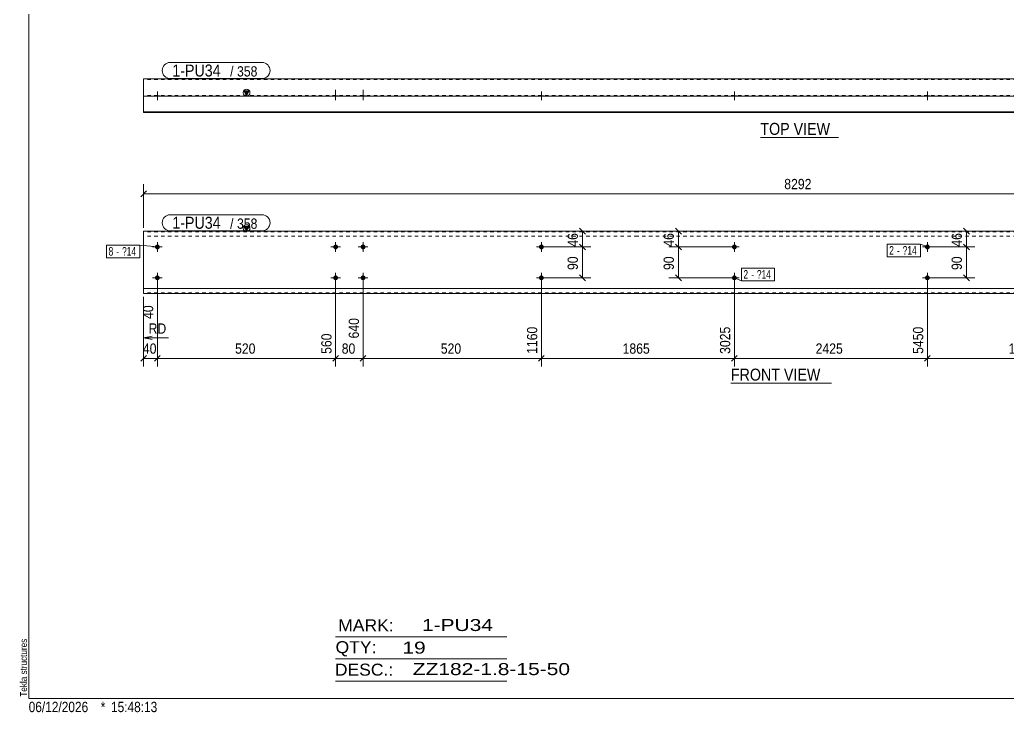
# Model space of a CAD drawing. Header units: millimetres. Extents: x 2 to 579, y 1 to 405.
# Drawn here: x 2.4 to 290.7, y 1 to 203 of the extents above; entities that cross this region are included whole.
import ezdxf

# ---------------------------------------------------------------- set-up
doc = ezdxf.new("R2010")
doc.units = ezdxf.units.MM
doc.linetypes.add('XKITLINE00', pattern=[0])
doc.linetypes.add('XKITLINE01', pattern=[4, 1, -1, 1, -1])
for name, color, linetype, lineweight in [('Bolt', 3, 'Continuous', 0), ('BoltMark', 7, 'Continuous', 0), ('Dimensions', 7, 'Continuous', 0), ('DrawingSheet', 5, 'Continuous', 0), ('OtherObjectType', 7, 'Continuous', 0), ('Part', 2, 'Continuous', 0), ('PartMark', 7, 'Continuous', 0)]:
    doc.layers.add(name, color=color, linetype=linetype, lineweight=lineweight)
doc.styles.add('ARIAL', font='ARIAL.TTF')
doc.styles.add('ARIAL_NARROW', font='ARIALN.TTF')

# ---------------------------------------------------------------- blocks, each defined once
blk = doc.blocks.new('*A1')
at = {"layer": 'Bolt'}
for points in [[(211.52, 136.67), (211.52, 136.63), (211.51, 136.6), (211.51, 136.56), (211.5, 136.53), (211.49, 136.5), (211.48, 136.46), (211.47, 136.43), (211.45, 136.4), (211.44, 136.37), (211.42, 136.34), (211.4, 136.31), (211.38, 136.28), (211.36, 136.26), (211.34, 136.23), (211.32, 136.2), (211.29, 136.18), (211.26, 136.16), (211.24, 136.14), (211.21, 136.12), (211.18, 136.1), (211.15, 136.08), (211.12, 136.07), (211.09, 136.05), (211.06, 136.04), (211.02, 136.03), (210.99, 136.02), (210.96, 136.01), (210.92, 136.01), (210.89, 136), (210.85, 136), (210.82, 136), (210.79, 136), (210.75, 136), (210.72, 136.01), (210.68, 136.01), (210.65, 136.02), (210.62, 136.03), (210.58, 136.04), (210.55, 136.05), (210.52, 136.07), (210.49, 136.08), (210.46, 136.1), (210.43, 136.12), (210.4, 136.14), (210.38, 136.16), (210.35, 136.18), (210.33, 136.2), (210.3, 136.23), (210.28, 136.26), (210.26, 136.28), (210.24, 136.31), (210.22, 136.34), (210.2, 136.37), (210.19, 136.4), (210.17, 136.43), (210.16, 136.46), (210.15, 136.5), (210.14, 136.53), (210.13, 136.56), (210.13, 136.6), (210.12, 136.63), (210.12, 136.67), (210.12, 136.7), (210.12, 136.73), (210.12, 136.77), (210.13, 136.8), (210.13, 136.84), (210.14, 136.87), (210.15, 136.9), (210.16, 136.94), (210.17, 136.97), (210.19, 137), (210.2, 137.03), (210.22, 137.06), (210.24, 137.09), (210.26, 137.12), (210.28, 137.14), (210.3, 137.17), (210.33, 137.19), (210.35, 137.22), (210.38, 137.24), (210.4, 137.26), (210.43, 137.28), (210.46, 137.3), (210.49, 137.32), (210.52, 137.33), (210.55, 137.35), (210.58, 137.36), (210.62, 137.37), (210.65, 137.38), (210.68, 137.39), (210.72, 137.39), (210.75, 137.4), (210.79, 137.4), (210.82, 137.4), (210.85, 137.4), (210.89, 137.4), (210.92, 137.39), (210.96, 137.39), (210.99, 137.38), (211.02, 137.37), (211.06, 137.36), (211.09, 137.35), (211.12, 137.33), (211.15, 137.32), (211.18, 137.3), (211.21, 137.28), (211.24, 137.26), (211.26, 137.24), (211.29, 137.22), (211.32, 137.19), (211.34, 137.17), (211.36, 137.14), (211.38, 137.12), (211.4, 137.09), (211.42, 137.06), (211.44, 137.03), (211.45, 137), (211.47, 136.97), (211.48, 136.94), (211.49, 136.9), (211.5, 136.87), (211.51, 136.84), (211.51, 136.8), (211.52, 136.77), (211.52, 136.73), (211.52, 136.7)], [(211.52, 127.67), (211.52, 127.63), (211.51, 127.6), (211.51, 127.56), (211.5, 127.53), (211.49, 127.5), (211.48, 127.46), (211.47, 127.43), (211.45, 127.4), (211.44, 127.37), (211.42, 127.34), (211.4, 127.31), (211.38, 127.28), (211.36, 127.26), (211.34, 127.23), (211.32, 127.2), (211.29, 127.18), (211.26, 127.16), (211.24, 127.14), (211.21, 127.12), (211.18, 127.1), (211.15, 127.08), (211.12, 127.07), (211.09, 127.05), (211.06, 127.04), (211.02, 127.03), (210.99, 127.02), (210.96, 127.01), (210.92, 127.01), (210.89, 127), (210.85, 127), (210.82, 127), (210.79, 127), (210.75, 127), (210.72, 127.01), (210.68, 127.01), (210.65, 127.02), (210.62, 127.03), (210.58, 127.04), (210.55, 127.05), (210.52, 127.07), (210.49, 127.08), (210.46, 127.1), (210.43, 127.12), (210.4, 127.14), (210.38, 127.16), (210.35, 127.18), (210.33, 127.2), (210.3, 127.23), (210.28, 127.26), (210.26, 127.28), (210.24, 127.31), (210.22, 127.34), (210.2, 127.37), (210.19, 127.4), (210.17, 127.43), (210.16, 127.46), (210.15, 127.5), (210.14, 127.53), (210.13, 127.56), (210.13, 127.6), (210.12, 127.63), (210.12, 127.67), (210.12, 127.7), (210.12, 127.73), (210.12, 127.77), (210.13, 127.8), (210.13, 127.84), (210.14, 127.87), (210.15, 127.9), (210.16, 127.94), (210.17, 127.97), (210.19, 128), (210.2, 128.03), (210.22, 128.06), (210.24, 128.09), (210.26, 128.12), (210.28, 128.14), (210.3, 128.17), (210.33, 128.19), (210.35, 128.22), (210.38, 128.24), (210.4, 128.26), (210.43, 128.28), (210.46, 128.3), (210.49, 128.32), (210.52, 128.33), (210.55, 128.35), (210.58, 128.36), (210.62, 128.37), (210.65, 128.38), (210.68, 128.39), (210.72, 128.39), (210.75, 128.4), (210.79, 128.4), (210.82, 128.4), (210.85, 128.4), (210.89, 128.4), (210.92, 128.39), (210.96, 128.39), (210.99, 128.38), (211.02, 128.37), (211.06, 128.36), (211.09, 128.35), (211.12, 128.33), (211.15, 128.32), (211.18, 128.3), (211.21, 128.28), (211.24, 128.26), (211.26, 128.24), (211.29, 128.22), (211.32, 128.19), (211.34, 128.17), (211.36, 128.14), (211.38, 128.12), (211.4, 128.09), (211.42, 128.06), (211.44, 128.03), (211.45, 128), (211.47, 127.97), (211.48, 127.94), (211.49, 127.9), (211.5, 127.87), (211.51, 127.84), (211.51, 127.8), (211.52, 127.77), (211.52, 127.73), (211.52, 127.7)]]:
    blk.add_hatch(color=3, dxfattribs=at).paths.add_polyline_path(points, flags=17)
at = {"layer": 'Bolt', "color": 3, "linetype": 'XKITLINE00', "lineweight": 0}
for p, q in [((212.22, 136.7), (209.42, 136.7)), ((210.82, 138.1), (210.82, 135.3)), ((212.22, 127.7), (209.42, 127.7)), ((210.82, 129.1), (210.82, 126.3))]:
    blk.add_line(p, q, dxfattribs=at)
blk = doc.blocks.new('*A2')
at = {"layer": 'Bolt'}
for points in [[(267.81, 136.67), (267.81, 136.63), (267.81, 136.6), (267.8, 136.56), (267.79, 136.53), (267.78, 136.5), (267.77, 136.46), (267.76, 136.43), (267.75, 136.4), (267.73, 136.37), (267.71, 136.34), (267.7, 136.31), (267.68, 136.28), (267.66, 136.26), (267.63, 136.23), (267.61, 136.2), (267.58, 136.18), (267.56, 136.16), (267.53, 136.14), (267.5, 136.12), (267.47, 136.1), (267.44, 136.08), (267.41, 136.07), (267.38, 136.05), (267.35, 136.04), (267.32, 136.03), (267.28, 136.02), (267.25, 136.01), (267.22, 136.01), (267.18, 136), (267.15, 136), (267.11, 136), (267.08, 136), (267.05, 136), (267.01, 136.01), (266.98, 136.01), (266.94, 136.02), (266.91, 136.03), (266.88, 136.04), (266.85, 136.05), (266.82, 136.07), (266.78, 136.08), (266.75, 136.1), (266.73, 136.12), (266.7, 136.14), (266.67, 136.16), (266.64, 136.18), (266.62, 136.2), (266.6, 136.23), (266.57, 136.26), (266.55, 136.28), (266.53, 136.31), (266.51, 136.34), (266.5, 136.37), (266.48, 136.4), (266.47, 136.43), (266.46, 136.46), (266.44, 136.5), (266.44, 136.53), (266.43, 136.56), (266.42, 136.6), (266.42, 136.63), (266.42, 136.67), (266.41, 136.7), (266.42, 136.73), (266.42, 136.77), (266.42, 136.8), (266.43, 136.84), (266.44, 136.87), (266.44, 136.9), (266.46, 136.94), (266.47, 136.97), (266.48, 137), (266.5, 137.03), (266.51, 137.06), (266.53, 137.09), (266.55, 137.12), (266.57, 137.14), (266.6, 137.17), (266.62, 137.19), (266.64, 137.22), (266.67, 137.24), (266.7, 137.26), (266.73, 137.28), (266.75, 137.3), (266.78, 137.32), (266.82, 137.33), (266.85, 137.35), (266.88, 137.36), (266.91, 137.37), (266.94, 137.38), (266.98, 137.39), (267.01, 137.39), (267.05, 137.4), (267.08, 137.4), (267.11, 137.4), (267.15, 137.4), (267.18, 137.4), (267.22, 137.39), (267.25, 137.39), (267.28, 137.38), (267.32, 137.37), (267.35, 137.36), (267.38, 137.35), (267.41, 137.33), (267.44, 137.32), (267.47, 137.3), (267.5, 137.28), (267.53, 137.26), (267.56, 137.24), (267.58, 137.22), (267.61, 137.19), (267.63, 137.17), (267.66, 137.14), (267.68, 137.12), (267.7, 137.09), (267.71, 137.06), (267.73, 137.03), (267.75, 137), (267.76, 136.97), (267.77, 136.94), (267.78, 136.9), (267.79, 136.87), (267.8, 136.84), (267.81, 136.8), (267.81, 136.77), (267.81, 136.73), (267.81, 136.7)], [(267.81, 127.67), (267.81, 127.63), (267.81, 127.6), (267.8, 127.56), (267.79, 127.53), (267.78, 127.5), (267.77, 127.46), (267.76, 127.43), (267.75, 127.4), (267.73, 127.37), (267.71, 127.34), (267.7, 127.31), (267.68, 127.28), (267.66, 127.26), (267.63, 127.23), (267.61, 127.2), (267.58, 127.18), (267.56, 127.16), (267.53, 127.14), (267.5, 127.12), (267.47, 127.1), (267.44, 127.08), (267.41, 127.07), (267.38, 127.05), (267.35, 127.04), (267.32, 127.03), (267.28, 127.02), (267.25, 127.01), (267.22, 127.01), (267.18, 127), (267.15, 127), (267.11, 127), (267.08, 127), (267.05, 127), (267.01, 127.01), (266.98, 127.01), (266.94, 127.02), (266.91, 127.03), (266.88, 127.04), (266.85, 127.05), (266.82, 127.07), (266.78, 127.08), (266.75, 127.1), (266.73, 127.12), (266.7, 127.14), (266.67, 127.16), (266.64, 127.18), (266.62, 127.2), (266.6, 127.23), (266.57, 127.26), (266.55, 127.28), (266.53, 127.31), (266.51, 127.34), (266.5, 127.37), (266.48, 127.4), (266.47, 127.43), (266.46, 127.46), (266.44, 127.5), (266.44, 127.53), (266.43, 127.56), (266.42, 127.6), (266.42, 127.63), (266.42, 127.67), (266.41, 127.7), (266.42, 127.73), (266.42, 127.77), (266.42, 127.8), (266.43, 127.84), (266.44, 127.87), (266.44, 127.9), (266.46, 127.94), (266.47, 127.97), (266.48, 128), (266.5, 128.03), (266.51, 128.06), (266.53, 128.09), (266.55, 128.12), (266.57, 128.14), (266.6, 128.17), (266.62, 128.19), (266.64, 128.22), (266.67, 128.24), (266.7, 128.26), (266.73, 128.28), (266.75, 128.3), (266.78, 128.32), (266.82, 128.33), (266.85, 128.35), (266.88, 128.36), (266.91, 128.37), (266.94, 128.38), (266.98, 128.39), (267.01, 128.39), (267.05, 128.4), (267.08, 128.4), (267.11, 128.4), (267.15, 128.4), (267.18, 128.4), (267.22, 128.39), (267.25, 128.39), (267.28, 128.38), (267.32, 128.37), (267.35, 128.36), (267.38, 128.35), (267.41, 128.33), (267.44, 128.32), (267.47, 128.3), (267.5, 128.28), (267.53, 128.26), (267.56, 128.24), (267.58, 128.22), (267.61, 128.19), (267.63, 128.17), (267.66, 128.14), (267.68, 128.12), (267.7, 128.09), (267.71, 128.06), (267.73, 128.03), (267.75, 128), (267.76, 127.97), (267.77, 127.94), (267.78, 127.9), (267.79, 127.87), (267.8, 127.84), (267.81, 127.8), (267.81, 127.77), (267.81, 127.73), (267.81, 127.7)]]:
    blk.add_hatch(color=3, dxfattribs=at).paths.add_polyline_path(points, flags=17)
at = {"layer": 'Bolt', "color": 3, "linetype": 'XKITLINE00', "lineweight": 0}
for p, q in [((268.51, 136.7), (265.71, 136.7)), ((267.11, 138.1), (267.11, 135.3)), ((268.51, 127.7), (265.71, 127.7)), ((267.11, 129.1), (267.11, 126.3))]:
    blk.add_line(p, q, dxfattribs=at)
blk = doc.blocks.new('*A5')
at = {"layer": 'Bolt'}
for points in [[(43.23, 136.67), (43.22, 136.63), (43.22, 136.6), (43.21, 136.56), (43.21, 136.53), (43.2, 136.5), (43.19, 136.46), (43.17, 136.43), (43.16, 136.4), (43.14, 136.37), (43.13, 136.34), (43.11, 136.31), (43.09, 136.28), (43.07, 136.26), (43.05, 136.23), (43.02, 136.2), (43, 136.18), (42.97, 136.16), (42.94, 136.14), (42.92, 136.12), (42.89, 136.1), (42.86, 136.08), (42.83, 136.07), (42.79, 136.05), (42.76, 136.04), (42.73, 136.03), (42.7, 136.02), (42.66, 136.01), (42.63, 136.01), (42.6, 136), (42.56, 136), (42.53, 136), (42.49, 136), (42.46, 136), (42.42, 136.01), (42.39, 136.01), (42.36, 136.02), (42.32, 136.03), (42.29, 136.04), (42.26, 136.05), (42.23, 136.07), (42.2, 136.08), (42.17, 136.1), (42.14, 136.12), (42.11, 136.14), (42.08, 136.16), (42.06, 136.18), (42.03, 136.2), (42.01, 136.23), (41.99, 136.26), (41.96, 136.28), (41.94, 136.31), (41.93, 136.34), (41.91, 136.37), (41.89, 136.4), (41.88, 136.43), (41.87, 136.46), (41.86, 136.5), (41.85, 136.53), (41.84, 136.56), (41.83, 136.6), (41.83, 136.63), (41.83, 136.67), (41.83, 136.7), (41.83, 136.73), (41.83, 136.77), (41.83, 136.8), (41.84, 136.84), (41.85, 136.87), (41.86, 136.9), (41.87, 136.94), (41.88, 136.97), (41.89, 137), (41.91, 137.03), (41.93, 137.06), (41.94, 137.09), (41.96, 137.12), (41.99, 137.14), (42.01, 137.17), (42.03, 137.19), (42.06, 137.22), (42.08, 137.24), (42.11, 137.26), (42.14, 137.28), (42.17, 137.3), (42.2, 137.32), (42.23, 137.33), (42.26, 137.35), (42.29, 137.36), (42.32, 137.37), (42.36, 137.38), (42.39, 137.39), (42.42, 137.39), (42.46, 137.4), (42.49, 137.4), (42.53, 137.4), (42.56, 137.4), (42.6, 137.4), (42.63, 137.39), (42.66, 137.39), (42.7, 137.38), (42.73, 137.37), (42.76, 137.36), (42.79, 137.35), (42.83, 137.33), (42.86, 137.32), (42.89, 137.3), (42.92, 137.28), (42.94, 137.26), (42.97, 137.24), (43, 137.22), (43.02, 137.19), (43.05, 137.17), (43.07, 137.14), (43.09, 137.12), (43.11, 137.09), (43.13, 137.06), (43.14, 137.03), (43.16, 137), (43.17, 136.97), (43.19, 136.94), (43.2, 136.9), (43.21, 136.87), (43.21, 136.84), (43.22, 136.8), (43.22, 136.77), (43.23, 136.73), (43.23, 136.7)], [(155.23, 136.67), (155.22, 136.63), (155.22, 136.6), (155.21, 136.56), (155.21, 136.53), (155.2, 136.5), (155.19, 136.46), (155.17, 136.43), (155.16, 136.4), (155.14, 136.37), (155.13, 136.34), (155.11, 136.31), (155.09, 136.28), (155.07, 136.26), (155.05, 136.23), (155.02, 136.2), (155, 136.18), (154.97, 136.16), (154.94, 136.14), (154.92, 136.12), (154.89, 136.1), (154.86, 136.08), (154.83, 136.07), (154.79, 136.05), (154.76, 136.04), (154.73, 136.03), (154.7, 136.02), (154.66, 136.01), (154.63, 136.01), (154.6, 136), (154.56, 136), (154.53, 136), (154.49, 136), (154.46, 136), (154.42, 136.01), (154.39, 136.01), (154.36, 136.02), (154.32, 136.03), (154.29, 136.04), (154.26, 136.05), (154.23, 136.07), (154.2, 136.08), (154.17, 136.1), (154.14, 136.12), (154.11, 136.14), (154.08, 136.16), (154.06, 136.18), (154.03, 136.2), (154.01, 136.23), (153.99, 136.26), (153.96, 136.28), (153.94, 136.31), (153.93, 136.34), (153.91, 136.37), (153.89, 136.4), (153.88, 136.43), (153.87, 136.46), (153.86, 136.5), (153.85, 136.53), (153.84, 136.56), (153.83, 136.6), (153.83, 136.63), (153.83, 136.67), (153.83, 136.7), (153.83, 136.73), (153.83, 136.77), (153.83, 136.8), (153.84, 136.84), (153.85, 136.87), (153.86, 136.9), (153.87, 136.94), (153.88, 136.97), (153.89, 137), (153.91, 137.03), (153.93, 137.06), (153.94, 137.09), (153.96, 137.12), (153.99, 137.14), (154.01, 137.17), (154.03, 137.19), (154.06, 137.22), (154.08, 137.24), (154.11, 137.26), (154.14, 137.28), (154.17, 137.3), (154.2, 137.32), (154.23, 137.33), (154.26, 137.35), (154.29, 137.36), (154.32, 137.37), (154.36, 137.38), (154.39, 137.39), (154.42, 137.39), (154.46, 137.4), (154.49, 137.4), (154.53, 137.4), (154.56, 137.4), (154.6, 137.4), (154.63, 137.39), (154.66, 137.39), (154.7, 137.38), (154.73, 137.37), (154.76, 137.36), (154.79, 137.35), (154.83, 137.33), (154.86, 137.32), (154.89, 137.3), (154.92, 137.28), (154.94, 137.26), (154.97, 137.24), (155, 137.22), (155.02, 137.19), (155.05, 137.17), (155.07, 137.14), (155.09, 137.12), (155.11, 137.09), (155.13, 137.06), (155.14, 137.03), (155.16, 137), (155.17, 136.97), (155.19, 136.94), (155.2, 136.9), (155.21, 136.87), (155.21, 136.84), (155.22, 136.8), (155.22, 136.77), (155.23, 136.73), (155.23, 136.7)], [(43.23, 127.67), (43.22, 127.63), (43.22, 127.6), (43.21, 127.56), (43.21, 127.53), (43.2, 127.5), (43.19, 127.46), (43.17, 127.43), (43.16, 127.4), (43.14, 127.37), (43.13, 127.34), (43.11, 127.31), (43.09, 127.28), (43.07, 127.26), (43.05, 127.23), (43.02, 127.2), (43, 127.18), (42.97, 127.16), (42.94, 127.14), (42.92, 127.12), (42.89, 127.1), (42.86, 127.08), (42.83, 127.07), (42.79, 127.05), (42.76, 127.04), (42.73, 127.03), (42.7, 127.02), (42.66, 127.01), (42.63, 127.01), (42.6, 127), (42.56, 127), (42.53, 127), (42.49, 127), (42.46, 127), (42.42, 127.01), (42.39, 127.01), (42.36, 127.02), (42.32, 127.03), (42.29, 127.04), (42.26, 127.05), (42.23, 127.07), (42.2, 127.08), (42.17, 127.1), (42.14, 127.12), (42.11, 127.14), (42.08, 127.16), (42.06, 127.18), (42.03, 127.2), (42.01, 127.23), (41.99, 127.26), (41.96, 127.28), (41.94, 127.31), (41.93, 127.34), (41.91, 127.37), (41.89, 127.4), (41.88, 127.43), (41.87, 127.46), (41.86, 127.5), (41.85, 127.53), (41.84, 127.56), (41.83, 127.6), (41.83, 127.63), (41.83, 127.67), (41.83, 127.7), (41.83, 127.73), (41.83, 127.77), (41.83, 127.8), (41.84, 127.84), (41.85, 127.87), (41.86, 127.9), (41.87, 127.94), (41.88, 127.97), (41.89, 128), (41.91, 128.03), (41.93, 128.06), (41.94, 128.09), (41.96, 128.12), (41.99, 128.14), (42.01, 128.17), (42.03, 128.19), (42.06, 128.22), (42.08, 128.24), (42.11, 128.26), (42.14, 128.28), (42.17, 128.3), (42.2, 128.32), (42.23, 128.33), (42.26, 128.35), (42.29, 128.36), (42.32, 128.37), (42.36, 128.38), (42.39, 128.39), (42.42, 128.39), (42.46, 128.4), (42.49, 128.4), (42.53, 128.4), (42.56, 128.4), (42.6, 128.4), (42.63, 128.39), (42.66, 128.39), (42.7, 128.38), (42.73, 128.37), (42.76, 128.36), (42.79, 128.35), (42.83, 128.33), (42.86, 128.32), (42.89, 128.3), (42.92, 128.28), (42.94, 128.26), (42.97, 128.24), (43, 128.22), (43.02, 128.19), (43.05, 128.17), (43.07, 128.14), (43.09, 128.12), (43.11, 128.09), (43.13, 128.06), (43.14, 128.03), (43.16, 128), (43.17, 127.97), (43.19, 127.94), (43.2, 127.9), (43.21, 127.87), (43.21, 127.84), (43.22, 127.8), (43.22, 127.77), (43.23, 127.73), (43.23, 127.7)], [(155.23, 127.67), (155.22, 127.63), (155.22, 127.6), (155.21, 127.56), (155.21, 127.53), (155.2, 127.5), (155.19, 127.46), (155.17, 127.43), (155.16, 127.4), (155.14, 127.37), (155.13, 127.34), (155.11, 127.31), (155.09, 127.28), (155.07, 127.26), (155.05, 127.23), (155.02, 127.2), (155, 127.18), (154.97, 127.16), (154.94, 127.14), (154.92, 127.12), (154.89, 127.1), (154.86, 127.08), (154.83, 127.07), (154.79, 127.05), (154.76, 127.04), (154.73, 127.03), (154.7, 127.02), (154.66, 127.01), (154.63, 127.01), (154.6, 127), (154.56, 127), (154.53, 127), (154.49, 127), (154.46, 127), (154.42, 127.01), (154.39, 127.01), (154.36, 127.02), (154.32, 127.03), (154.29, 127.04), (154.26, 127.05), (154.23, 127.07), (154.2, 127.08), (154.17, 127.1), (154.14, 127.12), (154.11, 127.14), (154.08, 127.16), (154.06, 127.18), (154.03, 127.2), (154.01, 127.23), (153.99, 127.26), (153.96, 127.28), (153.94, 127.31), (153.93, 127.34), (153.91, 127.37), (153.89, 127.4), (153.88, 127.43), (153.87, 127.46), (153.86, 127.5), (153.85, 127.53), (153.84, 127.56), (153.83, 127.6), (153.83, 127.63), (153.83, 127.67), (153.83, 127.7), (153.83, 127.73), (153.83, 127.77), (153.83, 127.8), (153.84, 127.84), (153.85, 127.87), (153.86, 127.9), (153.87, 127.94), (153.88, 127.97), (153.89, 128), (153.91, 128.03), (153.93, 128.06), (153.94, 128.09), (153.96, 128.12), (153.99, 128.14), (154.01, 128.17), (154.03, 128.19), (154.06, 128.22), (154.08, 128.24), (154.11, 128.26), (154.14, 128.28), (154.17, 128.3), (154.2, 128.32), (154.23, 128.33), (154.26, 128.35), (154.29, 128.36), (154.32, 128.37), (154.36, 128.38), (154.39, 128.39), (154.42, 128.39), (154.46, 128.4), (154.49, 128.4), (154.53, 128.4), (154.56, 128.4), (154.6, 128.4), (154.63, 128.39), (154.66, 128.39), (154.7, 128.38), (154.73, 128.37), (154.76, 128.36), (154.79, 128.35), (154.83, 128.33), (154.86, 128.32), (154.89, 128.3), (154.92, 128.28), (154.94, 128.26), (154.97, 128.24), (155, 128.22), (155.02, 128.19), (155.05, 128.17), (155.07, 128.14), (155.09, 128.12), (155.11, 128.09), (155.13, 128.06), (155.14, 128.03), (155.16, 128), (155.17, 127.97), (155.19, 127.94), (155.2, 127.9), (155.21, 127.87), (155.21, 127.84), (155.22, 127.8), (155.22, 127.77), (155.23, 127.73), (155.23, 127.7)]]:
    blk.add_hatch(color=3, dxfattribs=at).paths.add_polyline_path(points, flags=17)
at = {"layer": 'Bolt', "color": 3, "linetype": 'XKITLINE00', "lineweight": 0}
for p, q in [((43.93, 136.7), (41.13, 136.7)), ((42.53, 138.1), (42.53, 135.3)), ((155.93, 136.7), (153.13, 136.7)), ((154.53, 138.1), (154.53, 135.3)), ((43.93, 127.7), (41.13, 127.7)), ((42.53, 129.1), (42.53, 126.3)), ((155.93, 127.7), (153.13, 127.7)), ((154.53, 129.1), (154.53, 126.3))]:
    blk.add_line(p, q, dxfattribs=at)
blk = doc.blocks.new('*A6')
at = {"layer": 'Bolt'}
for points in [[(95.23, 136.67), (95.22, 136.63), (95.22, 136.6), (95.21, 136.56), (95.21, 136.53), (95.2, 136.5), (95.19, 136.46), (95.17, 136.43), (95.16, 136.4), (95.14, 136.37), (95.13, 136.34), (95.11, 136.31), (95.09, 136.28), (95.07, 136.26), (95.05, 136.23), (95.02, 136.2), (95, 136.18), (94.97, 136.16), (94.94, 136.14), (94.92, 136.12), (94.89, 136.1), (94.86, 136.08), (94.83, 136.07), (94.79, 136.05), (94.76, 136.04), (94.73, 136.03), (94.7, 136.02), (94.66, 136.01), (94.63, 136.01), (94.6, 136), (94.56, 136), (94.53, 136), (94.49, 136), (94.46, 136), (94.42, 136.01), (94.39, 136.01), (94.36, 136.02), (94.32, 136.03), (94.29, 136.04), (94.26, 136.05), (94.23, 136.07), (94.2, 136.08), (94.17, 136.1), (94.14, 136.12), (94.11, 136.14), (94.08, 136.16), (94.06, 136.18), (94.03, 136.2), (94.01, 136.23), (93.99, 136.26), (93.96, 136.28), (93.94, 136.31), (93.93, 136.34), (93.91, 136.37), (93.89, 136.4), (93.88, 136.43), (93.87, 136.46), (93.86, 136.5), (93.85, 136.53), (93.84, 136.56), (93.83, 136.6), (93.83, 136.63), (93.83, 136.67), (93.83, 136.7), (93.83, 136.73), (93.83, 136.77), (93.83, 136.8), (93.84, 136.84), (93.85, 136.87), (93.86, 136.9), (93.87, 136.94), (93.88, 136.97), (93.89, 137), (93.91, 137.03), (93.93, 137.06), (93.94, 137.09), (93.96, 137.12), (93.99, 137.14), (94.01, 137.17), (94.03, 137.19), (94.06, 137.22), (94.08, 137.24), (94.11, 137.26), (94.14, 137.28), (94.17, 137.3), (94.2, 137.32), (94.23, 137.33), (94.26, 137.35), (94.29, 137.36), (94.32, 137.37), (94.36, 137.38), (94.39, 137.39), (94.42, 137.39), (94.46, 137.4), (94.49, 137.4), (94.53, 137.4), (94.56, 137.4), (94.6, 137.4), (94.63, 137.39), (94.66, 137.39), (94.7, 137.38), (94.73, 137.37), (94.76, 137.36), (94.79, 137.35), (94.83, 137.33), (94.86, 137.32), (94.89, 137.3), (94.92, 137.28), (94.94, 137.26), (94.97, 137.24), (95, 137.22), (95.02, 137.19), (95.05, 137.17), (95.07, 137.14), (95.09, 137.12), (95.11, 137.09), (95.13, 137.06), (95.14, 137.03), (95.16, 137), (95.17, 136.97), (95.19, 136.94), (95.2, 136.9), (95.21, 136.87), (95.21, 136.84), (95.22, 136.8), (95.22, 136.77), (95.23, 136.73), (95.23, 136.7)], [(103.23, 136.67), (103.22, 136.63), (103.22, 136.6), (103.21, 136.56), (103.21, 136.53), (103.2, 136.5), (103.19, 136.46), (103.17, 136.43), (103.16, 136.4), (103.14, 136.37), (103.13, 136.34), (103.11, 136.31), (103.09, 136.28), (103.07, 136.26), (103.05, 136.23), (103.02, 136.2), (103, 136.18), (102.97, 136.16), (102.94, 136.14), (102.92, 136.12), (102.89, 136.1), (102.86, 136.08), (102.83, 136.07), (102.79, 136.05), (102.76, 136.04), (102.73, 136.03), (102.7, 136.02), (102.66, 136.01), (102.63, 136.01), (102.6, 136), (102.56, 136), (102.53, 136), (102.49, 136), (102.46, 136), (102.42, 136.01), (102.39, 136.01), (102.36, 136.02), (102.32, 136.03), (102.29, 136.04), (102.26, 136.05), (102.23, 136.07), (102.2, 136.08), (102.17, 136.1), (102.14, 136.12), (102.11, 136.14), (102.08, 136.16), (102.06, 136.18), (102.03, 136.2), (102.01, 136.23), (101.99, 136.26), (101.96, 136.28), (101.94, 136.31), (101.93, 136.34), (101.91, 136.37), (101.89, 136.4), (101.88, 136.43), (101.87, 136.46), (101.86, 136.5), (101.85, 136.53), (101.84, 136.56), (101.83, 136.6), (101.83, 136.63), (101.83, 136.67), (101.83, 136.7), (101.83, 136.73), (101.83, 136.77), (101.83, 136.8), (101.84, 136.84), (101.85, 136.87), (101.86, 136.9), (101.87, 136.94), (101.88, 136.97), (101.89, 137), (101.91, 137.03), (101.93, 137.06), (101.94, 137.09), (101.96, 137.12), (101.99, 137.14), (102.01, 137.17), (102.03, 137.19), (102.06, 137.22), (102.08, 137.24), (102.11, 137.26), (102.14, 137.28), (102.17, 137.3), (102.2, 137.32), (102.23, 137.33), (102.26, 137.35), (102.29, 137.36), (102.32, 137.37), (102.36, 137.38), (102.39, 137.39), (102.42, 137.39), (102.46, 137.4), (102.49, 137.4), (102.53, 137.4), (102.56, 137.4), (102.6, 137.4), (102.63, 137.39), (102.66, 137.39), (102.7, 137.38), (102.73, 137.37), (102.76, 137.36), (102.79, 137.35), (102.83, 137.33), (102.86, 137.32), (102.89, 137.3), (102.92, 137.28), (102.94, 137.26), (102.97, 137.24), (103, 137.22), (103.02, 137.19), (103.05, 137.17), (103.07, 137.14), (103.09, 137.12), (103.11, 137.09), (103.13, 137.06), (103.14, 137.03), (103.16, 137), (103.17, 136.97), (103.19, 136.94), (103.2, 136.9), (103.21, 136.87), (103.21, 136.84), (103.22, 136.8), (103.22, 136.77), (103.23, 136.73), (103.23, 136.7)], [(95.23, 127.67), (95.22, 127.63), (95.22, 127.6), (95.21, 127.56), (95.21, 127.53), (95.2, 127.5), (95.19, 127.46), (95.17, 127.43), (95.16, 127.4), (95.14, 127.37), (95.13, 127.34), (95.11, 127.31), (95.09, 127.28), (95.07, 127.26), (95.05, 127.23), (95.02, 127.2), (95, 127.18), (94.97, 127.16), (94.94, 127.14), (94.92, 127.12), (94.89, 127.1), (94.86, 127.08), (94.83, 127.07), (94.79, 127.05), (94.76, 127.04), (94.73, 127.03), (94.7, 127.02), (94.66, 127.01), (94.63, 127.01), (94.6, 127), (94.56, 127), (94.53, 127), (94.49, 127), (94.46, 127), (94.42, 127.01), (94.39, 127.01), (94.36, 127.02), (94.32, 127.03), (94.29, 127.04), (94.26, 127.05), (94.23, 127.07), (94.2, 127.08), (94.17, 127.1), (94.14, 127.12), (94.11, 127.14), (94.08, 127.16), (94.06, 127.18), (94.03, 127.2), (94.01, 127.23), (93.99, 127.26), (93.96, 127.28), (93.94, 127.31), (93.93, 127.34), (93.91, 127.37), (93.89, 127.4), (93.88, 127.43), (93.87, 127.46), (93.86, 127.5), (93.85, 127.53), (93.84, 127.56), (93.83, 127.6), (93.83, 127.63), (93.83, 127.67), (93.83, 127.7), (93.83, 127.73), (93.83, 127.77), (93.83, 127.8), (93.84, 127.84), (93.85, 127.87), (93.86, 127.9), (93.87, 127.94), (93.88, 127.97), (93.89, 128), (93.91, 128.03), (93.93, 128.06), (93.94, 128.09), (93.96, 128.12), (93.99, 128.14), (94.01, 128.17), (94.03, 128.19), (94.06, 128.22), (94.08, 128.24), (94.11, 128.26), (94.14, 128.28), (94.17, 128.3), (94.2, 128.32), (94.23, 128.33), (94.26, 128.35), (94.29, 128.36), (94.32, 128.37), (94.36, 128.38), (94.39, 128.39), (94.42, 128.39), (94.46, 128.4), (94.49, 128.4), (94.53, 128.4), (94.56, 128.4), (94.6, 128.4), (94.63, 128.39), (94.66, 128.39), (94.7, 128.38), (94.73, 128.37), (94.76, 128.36), (94.79, 128.35), (94.83, 128.33), (94.86, 128.32), (94.89, 128.3), (94.92, 128.28), (94.94, 128.26), (94.97, 128.24), (95, 128.22), (95.02, 128.19), (95.05, 128.17), (95.07, 128.14), (95.09, 128.12), (95.11, 128.09), (95.13, 128.06), (95.14, 128.03), (95.16, 128), (95.17, 127.97), (95.19, 127.94), (95.2, 127.9), (95.21, 127.87), (95.21, 127.84), (95.22, 127.8), (95.22, 127.77), (95.23, 127.73), (95.23, 127.7)], [(103.23, 127.67), (103.22, 127.63), (103.22, 127.6), (103.21, 127.56), (103.21, 127.53), (103.2, 127.5), (103.19, 127.46), (103.17, 127.43), (103.16, 127.4), (103.14, 127.37), (103.13, 127.34), (103.11, 127.31), (103.09, 127.28), (103.07, 127.26), (103.05, 127.23), (103.02, 127.2), (103, 127.18), (102.97, 127.16), (102.94, 127.14), (102.92, 127.12), (102.89, 127.1), (102.86, 127.08), (102.83, 127.07), (102.79, 127.05), (102.76, 127.04), (102.73, 127.03), (102.7, 127.02), (102.66, 127.01), (102.63, 127.01), (102.6, 127), (102.56, 127), (102.53, 127), (102.49, 127), (102.46, 127), (102.42, 127.01), (102.39, 127.01), (102.36, 127.02), (102.32, 127.03), (102.29, 127.04), (102.26, 127.05), (102.23, 127.07), (102.2, 127.08), (102.17, 127.1), (102.14, 127.12), (102.11, 127.14), (102.08, 127.16), (102.06, 127.18), (102.03, 127.2), (102.01, 127.23), (101.99, 127.26), (101.96, 127.28), (101.94, 127.31), (101.93, 127.34), (101.91, 127.37), (101.89, 127.4), (101.88, 127.43), (101.87, 127.46), (101.86, 127.5), (101.85, 127.53), (101.84, 127.56), (101.83, 127.6), (101.83, 127.63), (101.83, 127.67), (101.83, 127.7), (101.83, 127.73), (101.83, 127.77), (101.83, 127.8), (101.84, 127.84), (101.85, 127.87), (101.86, 127.9), (101.87, 127.94), (101.88, 127.97), (101.89, 128), (101.91, 128.03), (101.93, 128.06), (101.94, 128.09), (101.96, 128.12), (101.99, 128.14), (102.01, 128.17), (102.03, 128.19), (102.06, 128.22), (102.08, 128.24), (102.11, 128.26), (102.14, 128.28), (102.17, 128.3), (102.2, 128.32), (102.23, 128.33), (102.26, 128.35), (102.29, 128.36), (102.32, 128.37), (102.36, 128.38), (102.39, 128.39), (102.42, 128.39), (102.46, 128.4), (102.49, 128.4), (102.53, 128.4), (102.56, 128.4), (102.6, 128.4), (102.63, 128.39), (102.66, 128.39), (102.7, 128.38), (102.73, 128.37), (102.76, 128.36), (102.79, 128.35), (102.83, 128.33), (102.86, 128.32), (102.89, 128.3), (102.92, 128.28), (102.94, 128.26), (102.97, 128.24), (103, 128.22), (103.02, 128.19), (103.05, 128.17), (103.07, 128.14), (103.09, 128.12), (103.11, 128.09), (103.13, 128.06), (103.14, 128.03), (103.16, 128), (103.17, 127.97), (103.19, 127.94), (103.2, 127.9), (103.21, 127.87), (103.21, 127.84), (103.22, 127.8), (103.22, 127.77), (103.23, 127.73), (103.23, 127.7)]]:
    blk.add_hatch(color=3, dxfattribs=at).paths.add_polyline_path(points, flags=17)
at = {"layer": 'Bolt', "color": 3, "linetype": 'XKITLINE00', "lineweight": 0}
for p, q in [((95.93, 136.7), (93.13, 136.7)), ((94.53, 138.1), (94.53, 135.3)), ((103.93, 136.7), (101.13, 136.7)), ((102.53, 138.1), (102.53, 135.3)), ((95.93, 127.7), (93.13, 127.7)), ((94.53, 129.1), (94.53, 126.3)), ((103.93, 127.7), (101.13, 127.7)), ((102.53, 129.1), (102.53, 126.3))]:
    blk.add_line(p, q, dxfattribs=at)
blk = doc.blocks.new('*A7')
at = {"layer": 'Part'}
blk.add_hatch(color=2, dxfattribs=at).paths.add_polyline_path([(67.73, 142.7), (69.33, 142.7), (68.53, 141.3)], flags=17)
at = {"layer": 'Part', "color": 2, "linetype": 'XKITLINE00', "lineweight": 0}
for p, q in [((38.53, 123.1), (38.53, 141.3)), ((182.62, 141.3), (38.53, 141.3)), ((68.53, 141.3), (67.73, 142.7)), ((67.73, 142.7), (69.33, 142.7)), ((69.33, 142.7), (68.53, 141.3)), ((238.92, 141.3), (182.72, 141.3)), ((295.21, 141.3), (239.02, 141.3)), ((182.62, 124.6), (38.53, 124.6)), ((238.92, 124.6), (182.72, 124.6)), ((295.21, 124.6), (239.02, 124.6)), ((38.53, 123.1), (182.62, 123.1)), ((182.72, 123.1), (238.92, 123.1)), ((239.02, 123.1), (295.21, 123.1))]:
    blk.add_line(p, q, dxfattribs=at)
at = {"layer": 'Part', "color": 7, "linetype": 'XKITLINE01', "lineweight": 0}
for p, q in [((182.62, 141.12), (38.53, 141.12)), ((182.62, 139.8), (38.53, 139.8)), ((238.92, 141.12), (182.72, 141.12)), ((238.92, 139.8), (182.72, 139.8)), ((295.21, 141.12), (239.02, 141.12)), ((295.21, 139.8), (239.02, 139.8)), ((182.62, 123.28), (38.53, 123.28)), ((238.92, 123.28), (182.72, 123.28)), ((295.21, 123.28), (239.02, 123.28))]:
    blk.add_line(p, q, dxfattribs=at)
at = {"layer": 'Part', "color": 2, "linetype": 'XKITLINE00', "lineweight": 0}
blk.add_circle((68.53, 142.2), 1, dxfattribs=at)
blk = doc.blocks.new('*A8')
at = {"layer": 'Bolt'}
blk.add_hatch(color=3, dxfattribs=at).paths.add_polyline_path([(210.12, 180.72), (210.12, 180.9), (211.52, 180.9), (211.52, 180.72)], flags=17)
blk.add_hatch(color=3, dxfattribs=at).paths.add_polyline_path([(210.12, 180.72), (210.12, 180.9), (211.52, 180.9), (211.52, 180.72)], flags=17)
at = {"layer": 'Bolt', "color": 3, "linetype": 'XKITLINE00', "lineweight": 0}
for p, q in [((210.82, 182.06), (210.82, 179.56)), ((210.82, 182.06), (210.82, 179.56)), ((210.12, 180.9), (210.12, 180.72)), ((210.12, 180.9), (210.12, 180.72)), ((211.52, 180.9), (211.52, 180.72)), ((211.52, 180.9), (211.52, 180.72))]:
    blk.add_line(p, q, dxfattribs=at)
blk = doc.blocks.new('*A9')
at = {"layer": 'Bolt'}
blk.add_hatch(color=3, dxfattribs=at).paths.add_polyline_path([(266.41, 180.72), (266.41, 180.9), (267.81, 180.9), (267.81, 180.72)], flags=17)
blk.add_hatch(color=3, dxfattribs=at).paths.add_polyline_path([(266.41, 180.72), (266.41, 180.9), (267.81, 180.9), (267.81, 180.72)], flags=17)
at = {"layer": 'Bolt', "color": 3, "linetype": 'XKITLINE00', "lineweight": 0}
for p, q in [((267.11, 182.06), (267.11, 179.56)), ((267.11, 182.06), (267.11, 179.56)), ((266.41, 180.9), (266.41, 180.72)), ((266.41, 180.9), (266.41, 180.72)), ((267.81, 180.9), (267.81, 180.72)), ((267.81, 180.9), (267.81, 180.72))]:
    blk.add_line(p, q, dxfattribs=at)
blk = doc.blocks.new('*A12')
at = {"layer": 'Bolt'}
for points in [[(41.83, 180.72), (41.83, 180.9), (43.23, 180.9), (43.23, 180.72)], [(41.83, 180.72), (41.83, 180.9), (43.23, 180.9), (43.23, 180.72)], [(153.83, 180.72), (153.83, 180.9), (155.23, 180.9), (155.23, 180.72)], [(153.83, 180.72), (153.83, 180.9), (155.23, 180.9), (155.23, 180.72)]]:
    blk.add_hatch(color=3, dxfattribs=at).paths.add_polyline_path(points, flags=17)
at = {"layer": 'Bolt', "color": 3, "linetype": 'XKITLINE00', "lineweight": 0}
for p, q in [((42.53, 182.06), (42.53, 179.56)), ((42.53, 182.06), (42.53, 179.56)), ((154.53, 182.06), (154.53, 179.56)), ((154.53, 182.06), (154.53, 179.56)), ((41.83, 180.9), (41.83, 180.72)), ((41.83, 180.9), (41.83, 180.72)), ((43.23, 180.9), (43.23, 180.72)), ((43.23, 180.9), (43.23, 180.72)), ((153.83, 180.9), (153.83, 180.72)), ((153.83, 180.9), (153.83, 180.72)), ((155.23, 180.9), (155.23, 180.72)), ((155.23, 180.9), (155.23, 180.72))]:
    blk.add_line(p, q, dxfattribs=at)
blk = doc.blocks.new('*A13')
at = {"layer": 'Bolt'}
for points in [[(93.83, 180.72), (93.83, 180.9), (95.23, 180.9), (95.23, 180.72)], [(93.83, 180.72), (93.83, 180.9), (95.23, 180.9), (95.23, 180.72)], [(101.83, 180.72), (101.83, 180.9), (103.23, 180.9), (103.23, 180.72)], [(101.83, 180.72), (101.83, 180.9), (103.23, 180.9), (103.23, 180.72)]]:
    blk.add_hatch(color=3, dxfattribs=at).paths.add_polyline_path(points, flags=17)
at = {"layer": 'Bolt', "color": 3, "linetype": 'XKITLINE00', "lineweight": 0}
for p, q in [((94.53, 182.56), (94.53, 179.56)), ((94.53, 182.56), (94.53, 179.56)), ((102.53, 182.56), (102.53, 179.56)), ((102.53, 182.56), (102.53, 179.56)), ((93.83, 180.9), (93.83, 180.72)), ((93.83, 180.9), (93.83, 180.72)), ((95.23, 180.9), (95.23, 180.72)), ((95.23, 180.9), (95.23, 180.72)), ((101.83, 180.9), (101.83, 180.72)), ((101.83, 180.9), (101.83, 180.72)), ((103.23, 180.9), (103.23, 180.72)), ((103.23, 180.9), (103.23, 180.72))]:
    blk.add_line(p, q, dxfattribs=at)
blk = doc.blocks.new('*A14')
at = {"layer": 'Part'}
blk.add_hatch(color=2, dxfattribs=at).paths.add_polyline_path([(67.73, 182.21), (69.33, 182.21), (68.53, 180.81)], flags=17)
at = {"layer": 'Part', "color": 2, "linetype": 'XKITLINE00', "lineweight": 0}
for p, q in [((38.53, 176.08), (38.53, 185.72)), ((182.62, 185.72), (38.53, 185.72)), ((238.92, 185.72), (182.72, 185.72)), ((295.21, 185.72), (239.02, 185.72)), ((68.53, 180.81), (67.73, 182.21)), ((67.73, 182.21), (69.33, 182.21)), ((69.33, 182.21), (68.53, 180.81)), ((182.62, 180.72), (38.53, 180.72)), ((238.92, 180.72), (182.72, 180.72)), ((295.21, 180.72), (239.02, 180.72)), ((38.53, 175.9), (38.53, 176.08)), ((38.53, 176.08), (182.62, 176.08)), ((182.62, 175.9), (38.53, 175.9)), ((182.72, 176.08), (238.92, 176.08)), ((238.92, 175.9), (182.72, 175.9)), ((239.02, 176.08), (295.21, 176.08)), ((295.21, 175.9), (239.02, 175.9))]:
    blk.add_line(p, q, dxfattribs=at)
at = {"layer": 'Part', "color": 7, "linetype": 'XKITLINE01', "lineweight": 0}
for p, q in [((182.62, 185.54), (38.53, 185.54)), ((238.92, 185.54), (182.72, 185.54)), ((295.21, 185.54), (239.02, 185.54)), ((182.62, 180.9), (38.53, 180.9)), ((238.92, 180.9), (182.72, 180.9)), ((295.21, 180.9), (239.02, 180.9))]:
    blk.add_line(p, q, dxfattribs=at)
at = {"layer": 'Part', "color": 2, "linetype": 'XKITLINE00', "lineweight": 0}
blk.add_circle((68.53, 181.71), 1, dxfattribs=at)
blk = doc.blocks.new('*A15')
at = {"layer": 'DrawingSheet', "color": 5, "linetype": 'XKITLINE00', "lineweight": 0}
for p, q in [((5, 405), (5, 5)), ((5, 5), (579, 5))]:
    blk.add_line(p, q, dxfattribs=at)
at = {"layer": 'DrawingSheet', "color": 5, "style": 'ARIAL', "width": 0.85}
blk.add_text('Tekla structures', height=2, rotation=90, dxfattribs=at).set_placement((4.5, 5.5))
blk = doc.blocks.new('*A19')
at = {"layer": 'OtherObjectType', "color": 6, "linetype": 'XKITLINE00', "lineweight": 0}
for p, q in [((94.5, 23), (144.5, 23)), ((94.5, 16.5), (144.5, 16.5)), ((94.5, 10), (144.5, 10))]:
    blk.add_line(p, q, dxfattribs=at)
at = {"layer": 'OtherObjectType', "color": 6, "style": 'ARIAL_NARROW'}
for s, width, p in [('MARK:', 1.275, (95.27, 24.58)), ('1-PU34', 1.525501, (119.69, 24.65)), ('QTY:', 1.275, (94.5, 18.19)), ('19', 1.525501, (113.99, 18.05)), ('DESC.:', 1.275, (94.29, 11.63)), ('ZZ182-1.8-15-50', 1.525501, (117, 11.79))]:
    blk.add_text(s, height=3.5, dxfattribs=dict(at, width=width)).set_placement(p)
blk = doc.blocks.new('*A22')
at = {"layer": 'OtherObjectType', "color": 7, "style": 'ARIAL_NARROW', "width": 1.008832}
for s, p in [('06/12/2026', (4.99, 1)), ('*', (26, 1)), ('15:48:13', (29, 1))]:
    blk.add_text(s, height=3, dxfattribs=at).set_placement(p)
blk = doc.blocks.new('*A23')
at = {"layer": 'Dimensions', "color": 7, "linetype": 'XKITLINE00', "lineweight": 0}
for p, q in [((268.11, 136.7), (280.93, 136.7)), ((277.68, 137.55), (279.37, 135.85)), ((278.53, 127.7), (278.53, 136.7)), ((268.11, 127.7), (280.93, 127.7)), ((277.68, 128.55), (279.37, 126.85))]:
    blk.add_line(p, q, dxfattribs=at)
at = {"layer": 'Dimensions', "color": 3}
for p in [(278.53, 136.7), (278.53, 127.7)]:
    blk.add_point(p, dxfattribs=at)
at = {"layer": 'Dimensions', "color": 3, "style": 'ARIAL', "width": 0.85}
blk.add_text('90', height=3, rotation=90.0002, dxfattribs=at).set_placement((277.18, 129.97))
blk = doc.blocks.new('*A24')
at = {"layer": 'Dimensions', "color": 7, "linetype": 'XKITLINE00', "lineweight": 0}
for p, q in [((268.11, 141.3), (280.93, 141.3)), ((277.68, 142.15), (279.37, 140.45)), ((278.53, 136.7), (278.53, 141.3)), ((268.11, 136.7), (280.93, 136.7)), ((277.68, 137.55), (279.37, 135.85))]:
    blk.add_line(p, q, dxfattribs=at)
at = {"layer": 'Dimensions', "color": 3}
for p in [(278.53, 141.3), (278.53, 136.7)]:
    blk.add_point(p, dxfattribs=at)
at = {"layer": 'Dimensions', "color": 3, "style": 'ARIAL', "width": 0.85}
blk.add_text('46', height=3, rotation=90.0002, dxfattribs=at).set_placement((277.18, 136.77))
blk = doc.blocks.new('*A25')
at = {"layer": 'Dimensions', "color": 7, "linetype": 'XKITLINE00', "lineweight": 0}
for p, q in [((155.53, 136.7), (168.93, 136.7)), ((165.68, 137.55), (167.37, 135.85)), ((166.53, 127.7), (166.53, 136.7)), ((155.53, 127.7), (168.93, 127.7)), ((165.68, 128.55), (167.37, 126.85))]:
    blk.add_line(p, q, dxfattribs=at)
at = {"layer": 'Dimensions', "color": 3}
for p in [(166.53, 136.7), (166.53, 127.7)]:
    blk.add_point(p, dxfattribs=at)
at = {"layer": 'Dimensions', "color": 3, "style": 'ARIAL', "width": 0.85}
blk.add_text('90', height=3, rotation=90.0002, dxfattribs=at).set_placement((165.18, 129.97))
blk = doc.blocks.new('*A26')
at = {"layer": 'Dimensions', "color": 7, "linetype": 'XKITLINE00', "lineweight": 0}
for p, q in [((155.53, 141.3), (168.93, 141.3)), ((165.68, 142.15), (167.37, 140.45)), ((166.53, 136.7), (166.53, 141.3)), ((155.53, 136.7), (168.93, 136.7)), ((165.68, 137.55), (167.37, 135.85))]:
    blk.add_line(p, q, dxfattribs=at)
at = {"layer": 'Dimensions', "color": 3}
for p in [(166.53, 141.3), (166.53, 136.7)]:
    blk.add_point(p, dxfattribs=at)
at = {"layer": 'Dimensions', "color": 3, "style": 'ARIAL', "width": 0.85}
blk.add_text('46', height=3, rotation=90.0002, dxfattribs=at).set_placement((165.18, 136.77))
blk = doc.blocks.new('*A27')
at = {"layer": 'Dimensions', "color": 7, "linetype": 'XKITLINE00', "lineweight": 0}
for p, q in [((209.82, 136.7), (191.68, 136.7)), ((193.68, 137.55), (195.37, 135.85)), ((194.53, 127.7), (194.53, 136.7)), ((209.82, 127.7), (191.68, 127.7)), ((193.68, 128.55), (195.37, 126.85))]:
    blk.add_line(p, q, dxfattribs=at)
at = {"layer": 'Dimensions', "color": 3}
for p in [(194.53, 136.7), (194.53, 127.7)]:
    blk.add_point(p, dxfattribs=at)
at = {"layer": 'Dimensions', "color": 3, "style": 'ARIAL', "width": 0.85}
blk.add_text('90', height=3, rotation=90.0002, dxfattribs=at).set_placement((193.18, 129.97))
blk = doc.blocks.new('*A28')
at = {"layer": 'Dimensions', "color": 7, "linetype": 'XKITLINE00', "lineweight": 0}
for p, q in [((209.82, 141.3), (191.68, 141.3)), ((193.68, 142.15), (195.37, 140.45)), ((194.53, 136.7), (194.53, 141.3)), ((209.82, 136.7), (191.68, 136.7)), ((193.68, 137.55), (195.37, 135.85))]:
    blk.add_line(p, q, dxfattribs=at)
at = {"layer": 'Dimensions', "color": 3}
for p in [(194.53, 141.3), (194.53, 136.7)]:
    blk.add_point(p, dxfattribs=at)
at = {"layer": 'Dimensions', "color": 3, "style": 'ARIAL', "width": 0.85}
blk.add_text('46', height=3, rotation=90.0002, dxfattribs=at).set_placement((193.18, 136.77))
blk = doc.blocks.new('*A31')
at = {"layer": 'Dimensions', "color": 7, "linetype": 'XKITLINE00', "lineweight": 0}
for p, q in [((39.37, 153.05), (37.68, 151.35)), ((38.53, 142.3), (38.53, 155.05)), ((38.53, 152.2), (421.11, 152.2))]:
    blk.add_line(p, q, dxfattribs=at)
at = {"layer": 'Dimensions', "color": 3}
blk.add_point((38.53, 152.2), dxfattribs=at)
at = {"layer": 'Dimensions', "color": 3, "style": 'ARIAL', "width": 0.85}
blk.add_text('8292', height=3, dxfattribs=at).set_placement((225.37, 153.55))
blk = doc.blocks.new('*A32')
at = {"layer": 'Dimensions', "color": 7, "linetype": 'XKITLINE00', "lineweight": 0}
for p, q in [((42.53, 126.7), (42.53, 101.8)), ((38.53, 122.1), (38.53, 101.8)), ((38.53, 122.1), (38.53, 107.8)), ((41.03, 110.7), (38.53, 110.2)), ((41.03, 109.7), (38.53, 110.2)), ((45.75, 110.2), (38.53, 110.2)), ((39.37, 105.05), (37.68, 103.35)), ((38.53, 104.2), (42.53, 104.2)), ((43.37, 105.05), (41.68, 103.35))]:
    blk.add_line(p, q, dxfattribs=at)
at = {"layer": 'Dimensions', "color": 7}
blk.add_point((38.53, 110.2), dxfattribs=at)
at = {"layer": 'Dimensions', "color": 3}
for p in [(38.53, 104.2), (42.53, 104.2)]:
    blk.add_point(p, dxfattribs=at)
at = {"layer": 'Dimensions', "color": 3, "style": 'ARIAL', "width": 0.85}
blk.add_text('40', height=3, rotation=90.0002, dxfattribs=at).set_placement((41.33, 115.7))
for s, p in [('RD', (39.97, 111.4)), ('40', (38.3, 105.55))]:
    blk.add_text(s, height=3, dxfattribs=at).set_placement(p)
blk = doc.blocks.new('*A33')
at = {"layer": 'Dimensions', "color": 7, "linetype": 'XKITLINE00', "lineweight": 0}
for p, q in [((42.53, 126.7), (42.53, 101.8)), ((94.53, 126.7), (94.53, 101.8)), ((43.37, 105.05), (41.68, 103.35)), ((42.53, 104.2), (94.53, 104.2)), ((95.37, 105.05), (93.68, 103.35))]:
    blk.add_line(p, q, dxfattribs=at)
at = {"layer": 'Dimensions', "color": 3}
for p in [(42.53, 104.2), (94.53, 104.2)]:
    blk.add_point(p, dxfattribs=at)
at = {"layer": 'Dimensions', "color": 3, "style": 'ARIAL', "width": 0.85}
blk.add_text('560', height=3, rotation=90.0002, dxfattribs=at).set_placement((93.33, 105.5))
blk.add_text('520', height=3, dxfattribs=at).set_placement((65.19, 105.55))
blk = doc.blocks.new('*A34')
at = {"layer": 'Dimensions', "color": 7, "linetype": 'XKITLINE00', "lineweight": 0}
for p, q in [((94.53, 126.7), (94.53, 101.8)), ((102.53, 126.7), (102.53, 101.8)), ((95.37, 105.05), (93.68, 103.35)), ((94.53, 104.2), (102.53, 104.2)), ((103.37, 105.05), (101.68, 103.35))]:
    blk.add_line(p, q, dxfattribs=at)
at = {"layer": 'Dimensions', "color": 3}
for p in [(94.53, 104.2), (102.53, 104.2)]:
    blk.add_point(p, dxfattribs=at)
at = {"layer": 'Dimensions', "color": 3, "style": 'ARIAL', "width": 0.85}
blk.add_text('640', height=3, rotation=90.0002, dxfattribs=at).set_placement((101.33, 110))
blk.add_text('80', height=3, dxfattribs=at).set_placement((96.3, 105.55))
blk = doc.blocks.new('*A35')
at = {"layer": 'Dimensions', "color": 7, "linetype": 'XKITLINE00', "lineweight": 0}
for p, q in [((102.53, 126.7), (102.53, 101.8)), ((154.53, 126.7), (154.53, 101.8)), ((103.37, 105.05), (101.68, 103.35)), ((102.53, 104.2), (154.53, 104.2)), ((155.37, 105.05), (153.68, 103.35))]:
    blk.add_line(p, q, dxfattribs=at)
at = {"layer": 'Dimensions', "color": 3}
for p in [(102.53, 104.2), (154.53, 104.2)]:
    blk.add_point(p, dxfattribs=at)
at = {"layer": 'Dimensions', "color": 3, "style": 'ARIAL', "width": 0.85}
blk.add_text('1160', height=3, rotation=90.0002, dxfattribs=at).set_placement((153.33, 105.5))
blk.add_text('520', height=3, dxfattribs=at).set_placement((125.19, 105.55))
blk = doc.blocks.new('*A36')
at = {"layer": 'Dimensions', "color": 7, "linetype": 'XKITLINE00', "lineweight": 0}
for p, q in [((154.53, 126.7), (154.53, 101.8)), ((210.82, 126.7), (210.82, 101.8)), ((155.37, 105.05), (153.68, 103.35)), ((154.53, 104.2), (210.82, 104.2)), ((211.67, 105.05), (209.97, 103.35))]:
    blk.add_line(p, q, dxfattribs=at)
at = {"layer": 'Dimensions', "color": 3}
for p in [(154.53, 104.2), (210.82, 104.2)]:
    blk.add_point(p, dxfattribs=at)
at = {"layer": 'Dimensions', "color": 3, "style": 'ARIAL', "width": 0.85}
blk.add_text('3025', height=3, rotation=90.0002, dxfattribs=at).set_placement((209.62, 105.5))
blk.add_text('1865', height=3, dxfattribs=at).set_placement((178.22, 105.55))
blk = doc.blocks.new('*A37')
at = {"layer": 'Dimensions', "color": 7, "linetype": 'XKITLINE00', "lineweight": 0}
for p, q in [((210.82, 126.7), (210.82, 101.8)), ((267.11, 126.7), (267.11, 101.8)), ((211.67, 105.05), (209.97, 103.35)), ((210.82, 104.2), (267.11, 104.2)), ((267.96, 105.05), (266.27, 103.35))]:
    blk.add_line(p, q, dxfattribs=at)
at = {"layer": 'Dimensions', "color": 3}
for p in [(210.82, 104.2), (267.11, 104.2)]:
    blk.add_point(p, dxfattribs=at)
at = {"layer": 'Dimensions', "color": 3, "style": 'ARIAL', "width": 0.85}
blk.add_text('5450', height=3, rotation=90.0002, dxfattribs=at).set_placement((265.91, 105.5))
blk.add_text('2425', height=3, dxfattribs=at).set_placement((234.52, 105.55))
blk = doc.blocks.new('*A38')
at = {"layer": 'Dimensions', "color": 7, "linetype": 'XKITLINE00', "lineweight": 0}
for p, q in [((267.11, 126.7), (267.11, 101.8)), ((323.41, 126.7), (323.41, 101.8)), ((267.96, 105.05), (266.27, 103.35)), ((267.11, 104.2), (323.41, 104.2)), ((324.26, 105.05), (322.56, 103.35))]:
    blk.add_line(p, q, dxfattribs=at)
at = {"layer": 'Dimensions', "color": 3}
for p in [(267.11, 104.2), (323.41, 104.2)]:
    blk.add_point(p, dxfattribs=at)
at = {"layer": 'Dimensions', "color": 3, "style": 'ARIAL', "width": 0.85}
blk.add_text('7315', height=3, rotation=90.0002, dxfattribs=at).set_placement((322.21, 105.5))
blk.add_text('1865', height=3, dxfattribs=at).set_placement((290.81, 105.55))
blk = doc.blocks.new('*A42')
at = {"layer": 'BoltMark', "color": 7, "linetype": 'XKITLINE00', "lineweight": 0}
for p, q in [((27.7, 137.26), (37.39, 137.26)), ((27.7, 133.56), (27.7, 137.26)), ((37.39, 133.56), (37.39, 137.26)), ((42.53, 136.7), (37.39, 137.26)), ((27.7, 133.56), (37.39, 133.56))]:
    blk.add_line(p, q, dxfattribs=at)
at = {"layer": 'BoltMark', "color": 3, "style": 'ARIAL_NARROW', "width": 0.85}
for s, p in [('8', (28.3, 134.16)), ('?14', (32.23, 134.16)), ('-', (30.57, 134.16))]:
    blk.add_text(s, height=2.5, dxfattribs=at).set_placement(p)
blk = doc.blocks.new('*A45')
at = {"layer": 'BoltMark', "color": 7, "linetype": 'XKITLINE00', "lineweight": 0}
for p, q in [((255.39, 137.55), (265.08, 137.55)), ((255.39, 133.85), (255.39, 137.55)), ((265.08, 133.85), (265.08, 137.55)), ((267.11, 136.7), (265.08, 137.55)), ((255.39, 133.85), (265.08, 133.85))]:
    blk.add_line(p, q, dxfattribs=at)
at = {"layer": 'BoltMark', "color": 3, "style": 'ARIAL_NARROW', "width": 0.85}
for s, p in [('2', (255.99, 134.45)), ('-', (258.26, 134.45)), ('?14', (259.92, 134.45))]:
    blk.add_text(s, height=2.5, dxfattribs=at).set_placement(p)
blk = doc.blocks.new('*A46')
at = {"layer": 'BoltMark', "color": 7, "linetype": 'XKITLINE00', "lineweight": 0}
for p, q in [((212.86, 130.55), (222.54, 130.55)), ((212.86, 126.85), (212.86, 130.55)), ((222.54, 126.85), (222.54, 130.55)), ((210.82, 127.7), (212.86, 126.85)), ((212.86, 126.85), (222.54, 126.85))]:
    blk.add_line(p, q, dxfattribs=at)
at = {"layer": 'BoltMark', "color": 3, "style": 'ARIAL_NARROW', "width": 0.85}
for s, p in [('2', (213.46, 127.45)), ('?14', (217.39, 127.45)), ('-', (215.73, 127.45))]:
    blk.add_text(s, height=2.5, dxfattribs=at).set_placement(p)
blk = doc.blocks.new('*A47')
at = {"layer": 'PartMark', "color": 7, "linetype": 'XKITLINE00', "lineweight": 0}
for p, q in [((46.28, 146.1), (73.04, 146.1)), ((46.28, 141.4), (73.04, 141.4))]:
    blk.add_line(p, q, dxfattribs=at)
for centre, start, end in [((46.28, 143.75), 90, 270), ((73.04, 143.75), 270, 90)]:
    blk.add_arc(centre, 2.35, start, end, dxfattribs=at)
at = {"layer": 'PartMark', "color": 1, "style": 'ARIAL', "width": 0.85}
blk.add_text('1-PU34', height=3.5, dxfattribs=at).set_placement((46.88, 142))
at = {"layer": 'PartMark', "color": 3, "style": 'ARIAL', "width": 0.85}
for s, p in [('/', (63.75, 142)), ('358', (65.76, 142))]:
    blk.add_text(s, height=3, dxfattribs=at).set_placement(p)
blk = doc.blocks.new('*A48')
at = {"layer": 'OtherObjectType', "color": 7, "linetype": 'XKITLINE00', "lineweight": 0}
blk.add_line((209.81, 96.95), (239.11, 96.95), dxfattribs=at)
at = {"layer": 'OtherObjectType', "color": 7, "style": 'ARIAL', "width": 0.85}
blk.add_text('FRONT VIEW', height=3.5, dxfattribs=at).set_placement((209.81, 97.7))
blk = doc.blocks.new('*A49')
at = {"layer": 'PartMark', "color": 7, "linetype": 'XKITLINE00', "lineweight": 0}
for p, q in [((46.28, 190.52), (73.04, 190.52)), ((46.28, 185.82), (73.04, 185.82))]:
    blk.add_line(p, q, dxfattribs=at)
for centre, start, end in [((46.28, 188.17), 90, 270), ((73.04, 188.17), 270, 90)]:
    blk.add_arc(centre, 2.35, start, end, dxfattribs=at)
at = {"layer": 'PartMark', "color": 1, "style": 'ARIAL', "width": 0.85}
blk.add_text('1-PU34', height=3.5, dxfattribs=at).set_placement((46.88, 186.42))
at = {"layer": 'PartMark', "color": 3, "style": 'ARIAL', "width": 0.85}
for s, p in [('/', (63.75, 186.42)), ('358', (65.76, 186.42))]:
    blk.add_text(s, height=3, dxfattribs=at).set_placement(p)
blk = doc.blocks.new('*A50')
at = {"layer": 'OtherObjectType', "color": 7, "linetype": 'XKITLINE00', "lineweight": 0}
blk.add_line((218.41, 168.65), (241.23, 168.65), dxfattribs=at)
at = {"layer": 'OtherObjectType', "color": 7, "style": 'ARIAL', "width": 0.85}
blk.add_text('TOP VIEW', height=3.5, dxfattribs=at).set_placement((218.41, 169.4))

msp = doc.modelspace()

# ---------------------------------------------------------------- block references
at = {"lineweight": 0}
for name in ['*A15', '*A49', '*A12', '*A13', '*A8', '*A9', '*A50', '*A31', '*A47', '*A26', '*A28', '*A24', '*A42', '*A5', '*A6', '*A25', '*A27', '*A1', '*A45', '*A2', '*A23', '*A46', '*A32', '*A33', '*A34', '*A35', '*A36', '*A37', '*A38', '*A48', '*A19', '*A22']:
    msp.add_blockref(name, (0, 0), dxfattribs=at)
at = {"layer": 'Part', "lineweight": 0}
for name in ['*A14', '*A7']:
    msp.add_blockref(name, (0, 0), dxfattribs=at)

doc.saveas('drawing.dxf')
